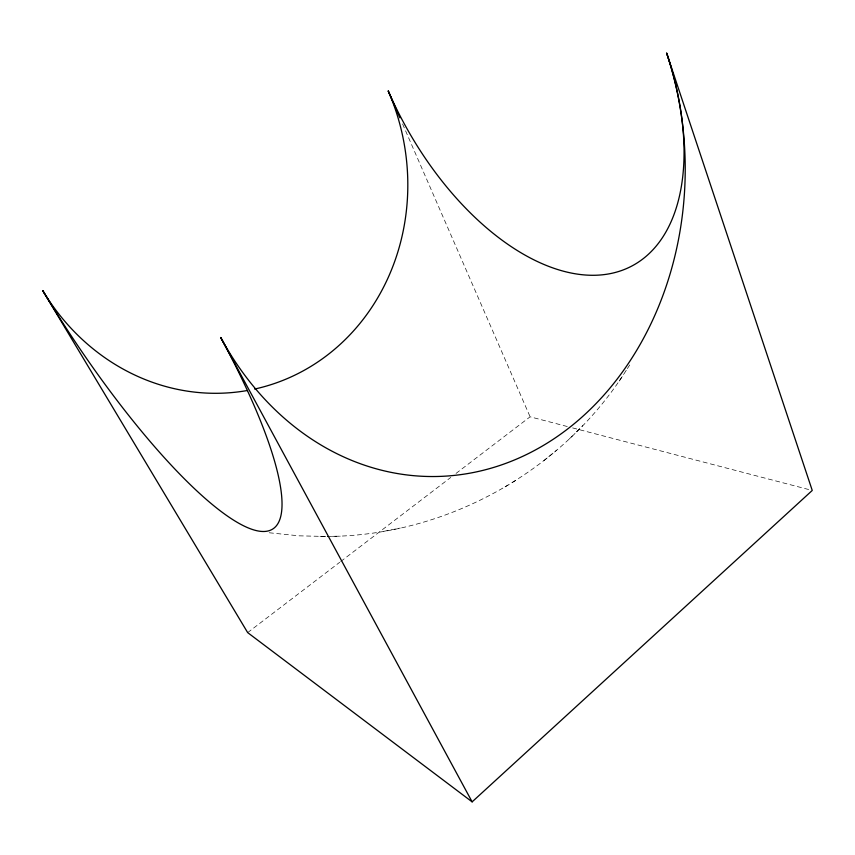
<?xml version="1.0" encoding="UTF-8"?>
<svg xmlns="http://www.w3.org/2000/svg" width="855" height="855" viewBox="0 0 855 855"><rect width="100%" height="100%" fill="white"/><g stroke="black" fill="none" stroke-linecap="round" stroke-linejoin="round"><path stroke-width="0.64" stroke-dasharray="4.28 3.21" d="M327.401 536.438C446.855 535.903 563.434 470.827 626.726 369.552M619.277 381.031L623.519 374.554M627.367 368.58L631.182 362.744M569.366 438.861L575.094 433.218M576.548 431.754L582.725 425.651M543.865 460.642L556.723 450.147M247.672 632.604L339.702 562.291M340.76 561.479L450.777 477.432M456.057 473.392L530.111 416.813L567.474 426.57M512.017 482.648L515.715 480.425M505.091 486.88L508.041 485.106M383.852 531.308L400.247 528.069M269.24 532.772L298.951 535.829L326.172 536.47M320.037 536.619L328.47 536.438M332.317 536.32L340.215 536.16M572.626 427.917L809.674 489.776M402.587 123.943L530.111 416.813"/><path stroke-width="1.28" d="M42.75 290.615L247.672 632.604L472.131 801.862L812.25 490.449L666.665 53.138A308.206 253.198 89.7 0 1 549.936 441.404A308.206 253.198 89.7 0 1 220.718 337.511A281.594 64.061 57 0 1 255.111 530.292A281.594 64.061 57 0 1 42.75 290.615A216.475 198.371 78.4 0 0 247.512 390.479M220.718 337.511L472.131 801.862M254.64 389.057A216.475 198.371 78.4 0 0 388.245 90.993L399.926 117.84M666.665 53.138A238 135.24 62.3 0 1 605.137 274.476A238 135.24 62.3 0 1 388.245 90.993"/></g></svg>
